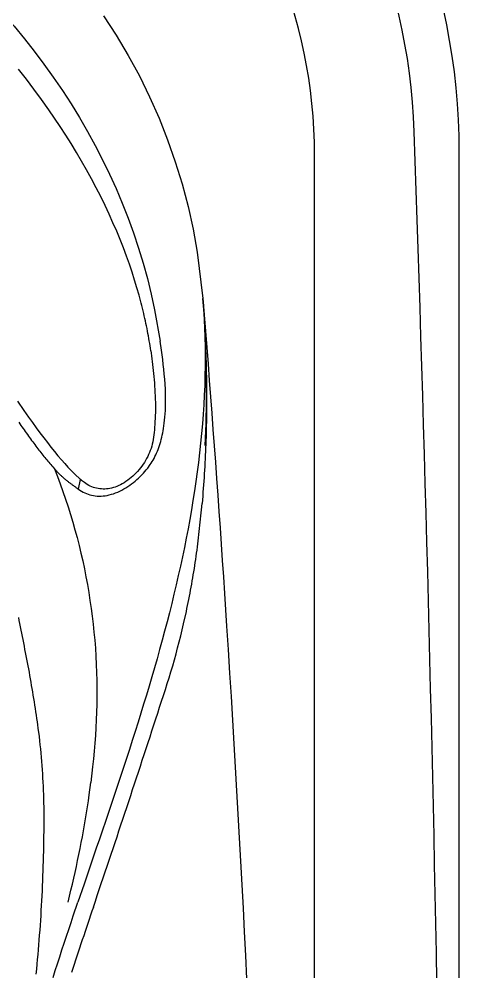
# Model space of a CAD drawing. Extents: x 832 to 912, y 781 to 934.
# Drawn here: x 903.87 to 912.02, y 863.5 to 881.13 of the extents above; entities that cross this region are included whole.
import ezdxf

# ---------------------------------------------------------------- set-up
doc = ezdxf.new("R2010")
doc.units = 0
doc.header["$MEASUREMENT"] = 0
doc.layers.add('1', color=4, linetype='Continuous')
doc.layers.add('SPA', color=2, linetype='Continuous')

# ---------------------------------------------------------------- blocks, each defined once
blk = doc.blocks.new('2010SOVEREIGN')
at = {"layer": '1', "color": 3}
blk.add_line((76.984, 12.062), (76.984, 80.643), dxfattribs=at)
for centre, radius, start, end in [((67.638, 80.692), 11.2, 1.9775, 87.8366), ((67.597, 80.643), 9.387, 0, 90), ((-926.003, 46.385), 1005.433, 358.018772, 1.977457)]:
    blk.add_arc(centre, radius, start, end, dxfattribs=at)
at = {"layer": 'SPA', "color": 3, "linetype": 'Continuous'}
blk.add_line((72.613, 74.465), (72.652, 74.643), dxfattribs=at)
at = {"layer": 'SPA', "color": 4}
blk.add_lwpolyline([(12, 92.705), (67.658, 92.705, -0.414214), (79.658, 80.705), (79.658, 12, -0.414214), (67.658, 0), (12, 0, -0.414214), (0, 12), (0, 80.705, -0.414214)], format="xyb", close=True, dxfattribs=at)
at = {"layer": 'SPA', "color": 2, "linetype": 'Continuous'}
for points in [[(73.079, 83.225), (73.314, 82.863), (73.535, 82.492), (73.741, 82.113), (73.931, 81.726), (74.106, 81.331), (74.265, 80.931), (74.407, 80.524), (74.534, 80.112), (74.644, 79.695), (74.737, 79.274), (74.814, 78.85), (74.918, 77.992)], [(74.918, 77.992), (74.942, 77.689), (74.966, 77.387), (74.989, 77.084), (75.013, 76.781), (75.036, 76.478), (75.059, 76.175), (75.082, 75.872), (75.104, 75.569), (75.127, 75.266), (75.149, 74.962), (75.171, 74.659), (75.192, 74.356), (75.214, 74.053), (75.235, 73.75), (75.256, 73.447), (75.276, 73.144), (75.297, 72.84), (75.317, 72.537), (75.357, 71.931)], [(71.87, 70.04), (71.862, 70.101), (71.853, 70.162), (71.845, 70.223), (71.836, 70.284), (71.827, 70.345), (71.817, 70.407), (71.808, 70.468), (71.798, 70.529), (71.788, 70.59), (71.778, 70.651), (71.768, 70.712), (71.758, 70.773), (71.747, 70.834), (71.737, 70.895), (71.726, 70.955), (71.715, 71.016), (71.704, 71.077), (71.693, 71.138), (71.681, 71.198), (71.67, 71.259), (71.658, 71.319), (71.647, 71.379), (71.635, 71.44), (71.623, 71.5), (71.612, 71.56), (71.6, 71.62), (71.588, 71.68), (71.576, 71.739), (71.565, 71.798), (71.553, 71.858), (71.541, 71.917), (71.53, 71.976), (71.518, 72.034), (71.507, 72.092)], [(75.357, 71.931), (75.385, 71.496), (75.412, 71.061), (75.439, 70.626), (75.465, 70.191), (75.491, 69.755), (75.517, 69.32), (75.542, 68.885), (75.566, 68.45), (75.59, 68.015), (75.614, 67.58), (75.637, 67.144), (75.66, 66.709), (75.682, 66.274), (75.704, 65.838), (75.725, 65.403), (75.746, 64.967), (75.766, 64.532), (75.785, 64.097), (75.824, 63.226)], [(71.976, 68.504), (71.976, 68.581), (71.974, 68.658), (71.973, 68.735), (71.971, 68.812), (71.968, 68.889), (71.965, 68.966), (71.962, 69.043), (71.957, 69.12), (71.953, 69.197), (71.948, 69.273), (71.942, 69.35), (71.936, 69.427), (71.93, 69.504), (71.923, 69.58), (71.915, 69.657), (71.907, 69.734), (71.899, 69.81), (71.89, 69.887), (71.87, 70.04)], [(71.832, 65.493), (71.841, 65.583), (71.85, 65.673), (71.858, 65.762), (71.866, 65.852), (71.874, 65.942), (71.881, 66.032), (71.889, 66.122), (71.895, 66.213), (71.902, 66.303), (71.909, 66.394), (71.915, 66.484), (71.92, 66.575), (71.926, 66.666), (71.931, 66.758), (71.936, 66.849), (71.941, 66.94), (71.945, 67.032), (71.949, 67.124), (71.953, 67.216), (71.957, 67.307), (71.96, 67.399), (71.963, 67.491), (71.966, 67.583), (71.968, 67.676), (71.97, 67.768), (71.972, 67.86), (71.973, 67.952), (71.975, 68.044), (71.976, 68.136), (71.976, 68.228), (71.976, 68.32), (71.976, 68.504)]]:
    blk.add_lwpolyline(points, dxfattribs=at)
at = {"layer": 'SPA', "color": 3, "linetype": 'Continuous'}
for points in [[(71.228, 83.253), (71.422, 83.029), (71.612, 82.8), (71.796, 82.567), (71.974, 82.329), (72.147, 82.088), (72.315, 81.842), (72.476, 81.593), (72.631, 81.339), (72.781, 81.082), (72.923, 80.822), (73.059, 80.56), (73.188, 80.294), (73.31, 80.026), (73.425, 79.755), (73.533, 79.482), (73.633, 79.205), (73.726, 78.927), (73.812, 78.645), (73.891, 78.361), (73.961, 78.075), (74.024, 77.786), (74.127, 77.202)], [(73.953, 77.027), (73.946, 77.072), (73.939, 77.118), (73.932, 77.163), (73.925, 77.208), (73.917, 77.254), (73.909, 77.299), (73.901, 77.345), (73.892, 77.391), (73.883, 77.438), (73.874, 77.484), (73.864, 77.53), (73.854, 77.577), (73.844, 77.624), (73.833, 77.671), (73.822, 77.718), (73.811, 77.765), (73.8, 77.813), (73.788, 77.861), (73.775, 77.908), (73.763, 77.956), (73.75, 78.005), (73.737, 78.053), (73.697, 78.193), (73.653, 78.335), (73.607, 78.48), (73.557, 78.627), (73.503, 78.777), (73.446, 78.928), (73.385, 79.082), (73.321, 79.238), (73.253, 79.395), (73.181, 79.555), (73.105, 79.715), (73.026, 79.878), (72.942, 80.042), (72.855, 80.207), (72.764, 80.371), (72.671, 80.535), (72.576, 80.697), (72.477, 80.858), (72.377, 81.018), (72.275, 81.176), (72.17, 81.332), (72.064, 81.486), (71.928, 81.677), (71.79, 81.865), (71.649, 82.051), (71.504, 82.234)], [(71.483, 76.092), (71.603, 75.92), (71.689, 75.797), (71.76, 75.696), (71.831, 75.598), (71.901, 75.504), (71.97, 75.413), (72.038, 75.325), (72.105, 75.242), (72.17, 75.161), (72.234, 75.084), (72.297, 75.01), (72.359, 74.939), (72.419, 74.872), (72.479, 74.809), (72.538, 74.75), (72.652, 74.643)], [(74.918, 77.992), (74.931, 77.814), (74.941, 77.636), (74.95, 77.457), (74.955, 77.279), (74.959, 77.1), (74.96, 76.921), (74.959, 76.743), (74.956, 76.564), (74.951, 76.385), (74.943, 76.207), (74.934, 76.028), (74.922, 75.85), (74.908, 75.672), (74.893, 75.494), (74.875, 75.316), (74.856, 75.138), (74.835, 74.961), (74.812, 74.784), (74.788, 74.608), (74.762, 74.432), (74.734, 74.256), (74.705, 74.08), (74.674, 73.905), (74.642, 73.731), (74.609, 73.557), (74.574, 73.383), (74.538, 73.21), (74.501, 73.037), (74.462, 72.865), (74.422, 72.693), (74.382, 72.521), (74.34, 72.35), (74.297, 72.179), (74.253, 72.008), (74.208, 71.838), (74.162, 71.668), (74.116, 71.498), (74.068, 71.328), (74.02, 71.159), (73.971, 70.991), (73.921, 70.822), (73.871, 70.654), (73.82, 70.486), (73.768, 70.318), (73.716, 70.15), (73.663, 69.983), (73.61, 69.816), (73.556, 69.649), (73.502, 69.482), (73.448, 69.315), (73.393, 69.149), (73.337, 68.982), (73.282, 68.816), (73.226, 68.65), (73.17, 68.484), (73.114, 68.318), (73.057, 68.152), (73.001, 67.986), (72.944, 67.82), (72.887, 67.654), (72.831, 67.488), (72.774, 67.322), (72.717, 67.156), (72.604, 66.824)], [(74.918, 77.992), (74.922, 77.923), (74.927, 77.854), (74.931, 77.785), (74.935, 77.716), (74.939, 77.647), (74.943, 77.578), (74.947, 77.508), (74.95, 77.439), (74.954, 77.37), (74.957, 77.301), (74.96, 77.232), (74.963, 77.163), (74.966, 77.094), (74.968, 77.025), (74.971, 76.955), (74.973, 76.886), (74.975, 76.817), (74.977, 76.748), (74.979, 76.679), (74.98, 76.61), (74.982, 76.541), (74.983, 76.471), (74.984, 76.402), (74.984, 76.333), (74.985, 76.264), (74.985, 76.195), (74.985, 76.126), (74.985, 76.057), (74.985, 75.988), (74.984, 75.919), (74.984, 75.85), (74.983, 75.78), (74.982, 75.711), (74.98, 75.642), (74.979, 75.574), (74.977, 75.505), (74.975, 75.436), (74.973, 75.367), (74.97, 75.298), (74.968, 75.229), (74.965, 75.16), (74.962, 75.091), (74.959, 75.023), (74.955, 74.954), (74.951, 74.885), (74.948, 74.817), (74.943, 74.748), (74.939, 74.679), (74.934, 74.611), (74.93, 74.542), (74.925, 74.474), (74.919, 74.406), (74.914, 74.337), (74.902, 74.201)], [(74.96, 75.271), (74.966, 75.407), (74.972, 75.543), (74.977, 75.678), (74.981, 75.814), (74.984, 75.95), (74.986, 76.086), (74.987, 76.222), (74.987, 76.359), (74.986, 76.495), (74.984, 76.631), (74.981, 76.767), (74.978, 76.903), (74.973, 77.04), (74.968, 77.176), (74.962, 77.312), (74.955, 77.448), (74.947, 77.584), (74.938, 77.72), (74.918, 77.992)], [(73.942, 74.918), (73.961, 74.946), (73.98, 74.974), (73.997, 75.004), (74.014, 75.035), (74.03, 75.066), (74.046, 75.098), (74.061, 75.131), (74.075, 75.165), (74.089, 75.2), (74.102, 75.235), (74.114, 75.272), (74.126, 75.309), (74.137, 75.347), (74.147, 75.385), (74.157, 75.424), (74.166, 75.465), (74.174, 75.505), (74.182, 75.547), (74.189, 75.59), (74.196, 75.637), (74.203, 75.687), (74.209, 75.74), (74.214, 75.797), (74.219, 75.858), (74.223, 75.923), (74.225, 75.993), (74.226, 76.066), (74.226, 76.144), (74.225, 76.227), (74.222, 76.315), (74.217, 76.407), (74.21, 76.5), (74.203, 76.592), (74.194, 76.684), (74.184, 76.774), (74.173, 76.863), (74.162, 76.95), (74.151, 77.036), (74.127, 77.202)], [(73.953, 77.027), (73.959, 76.979), (73.966, 76.929), (73.973, 76.877), (73.979, 76.825), (73.986, 76.771), (73.992, 76.717), (73.998, 76.661), (74.004, 76.604), (74.009, 76.547), (74.014, 76.489), (74.019, 76.43), (74.023, 76.371), (74.027, 76.311), (74.03, 76.251), (74.033, 76.19), (74.035, 76.129), (74.037, 76.068), (74.037, 76.007), (74.038, 75.945), (74.037, 75.885), (74.035, 75.826), (74.033, 75.77), (74.03, 75.715), (74.027, 75.663), (74.023, 75.612), (74.019, 75.563), (74.014, 75.516), (74.008, 75.47), (73.997, 75.385)], [(71.508, 75.705), (71.529, 75.674), (71.548, 75.645), (71.568, 75.617), (71.587, 75.588), (71.607, 75.56), (71.627, 75.532), (71.647, 75.504), (71.667, 75.476), (71.687, 75.448), (71.707, 75.421), (71.726, 75.394), (71.746, 75.367), (71.766, 75.34), (71.785, 75.314), (71.805, 75.288), (71.824, 75.263), (71.843, 75.238), (71.862, 75.213), (71.88, 75.189), (71.899, 75.165), (71.918, 75.141), (71.936, 75.118), (71.955, 75.095), (71.973, 75.072), (71.992, 75.049), (72.01, 75.027), (72.028, 75.005), (72.047, 74.983), (72.065, 74.962), (72.083, 74.941), (72.1, 74.92), (72.118, 74.899), (72.136, 74.879), (72.171, 74.839)], [(73.997, 75.385), (73.989, 75.342), (73.98, 75.3), (73.969, 75.259), (73.957, 75.219), (73.944, 75.18), (73.929, 75.142), (73.913, 75.105), (73.895, 75.068), (73.876, 75.031), (73.856, 74.995), (73.834, 74.96), (73.811, 74.925), (73.787, 74.891), (73.762, 74.858), (73.736, 74.826), (73.709, 74.794), (73.68, 74.764), (73.651, 74.734), (73.621, 74.706), (73.59, 74.679), (73.559, 74.653), (73.526, 74.629), (73.493, 74.605), (73.459, 74.584), (73.425, 74.564), (73.392, 74.546), (73.359, 74.53), (73.325, 74.516), (73.293, 74.504), (73.26, 74.493), (73.228, 74.484), (73.196, 74.477), (73.164, 74.472), (73.132, 74.469), (73.101, 74.467), (73.07, 74.466), (73.039, 74.468), (73.009, 74.471), (72.979, 74.475), (72.949, 74.481), (72.919, 74.489), (72.89, 74.498), (72.861, 74.509), (72.833, 74.522), (72.805, 74.535), (72.777, 74.551), (72.75, 74.567), (72.723, 74.586), (72.671, 74.627)], [(72.171, 74.839), (72.182, 74.827), (72.193, 74.814), (72.204, 74.802), (72.215, 74.791), (72.226, 74.779), (72.237, 74.768), (72.248, 74.757), (72.259, 74.746), (72.27, 74.736), (72.28, 74.725), (72.291, 74.715), (72.302, 74.705), (72.312, 74.696), (72.323, 74.686), (72.334, 74.677), (72.345, 74.667), (72.355, 74.658), (72.366, 74.649), (72.377, 74.64), (72.388, 74.631), (72.399, 74.623), (72.41, 74.614), (72.421, 74.605), (72.432, 74.597), (72.443, 74.588), (72.454, 74.58), (72.466, 74.571), (72.477, 74.563), (72.488, 74.555), (72.499, 74.547), (72.511, 74.538), (72.522, 74.53), (72.533, 74.522), (72.544, 74.514), (72.556, 74.506), (72.567, 74.498), (72.579, 74.489), (72.59, 74.481), (72.613, 74.465)], [(72.171, 74.839), (72.225, 74.7), (72.277, 74.561), (72.327, 74.421), (72.375, 74.28), (72.421, 74.139), (72.466, 73.997), (72.508, 73.855), (72.549, 73.712), (72.587, 73.569), (72.624, 73.425), (72.659, 73.28), (72.692, 73.136), (72.723, 72.99), (72.752, 72.845), (72.779, 72.699), (72.804, 72.553), (72.827, 72.406), (72.849, 72.259), (72.868, 72.112), (72.886, 71.964), (72.901, 71.816), (72.915, 71.668), (72.926, 71.52), (72.936, 71.372), (72.944, 71.223), (72.95, 71.074), (72.954, 70.925), (72.956, 70.777), (72.956, 70.629), (72.954, 70.483), (72.95, 70.338), (72.944, 70.194), (72.937, 70.05), (72.928, 69.906), (72.917, 69.762), (72.904, 69.617), (72.889, 69.472), (72.873, 69.326), (72.84, 69.034)], [(72.613, 74.465), (72.641, 74.445), (72.67, 74.427), (72.699, 74.411), (72.729, 74.396), (72.76, 74.382), (72.792, 74.371), (72.824, 74.36), (72.857, 74.352), (72.891, 74.345), (72.925, 74.34), (72.96, 74.337), (72.996, 74.336), (73.033, 74.336), (73.071, 74.339), (73.109, 74.344), (73.147, 74.35), (73.185, 74.358), (73.224, 74.369), (73.263, 74.381), (73.302, 74.395), (73.341, 74.411), (73.38, 74.429), (73.418, 74.448), (73.455, 74.468), (73.492, 74.49), (73.528, 74.513), (73.563, 74.537), (73.598, 74.562), (73.632, 74.588), (73.665, 74.615), (73.697, 74.643), (73.728, 74.671), (73.759, 74.701), (73.788, 74.73), (73.817, 74.761), (73.844, 74.792), (73.87, 74.823), (73.895, 74.854), (73.942, 74.918)], [(72.671, 74.627), (72.671, 74.627), (72.67, 74.628), (72.67, 74.628), (72.669, 74.629), (72.669, 74.629), (72.668, 74.629), (72.667, 74.63), (72.667, 74.63), (72.666, 74.631), (72.666, 74.631), (72.665, 74.632), (72.665, 74.632), (72.664, 74.633), (72.664, 74.633), (72.663, 74.634), (72.662, 74.634), (72.662, 74.635), (72.661, 74.635), (72.661, 74.636), (72.66, 74.636), (72.66, 74.637), (72.659, 74.637), (72.659, 74.637), (72.658, 74.638), (72.658, 74.638), (72.658, 74.639), (72.657, 74.639), (72.657, 74.639), (72.656, 74.639), (72.656, 74.64), (72.656, 74.64), (72.655, 74.641), (72.654, 74.642), (72.652, 74.643)], [(74.611, 72.199), (74.623, 72.256), (74.635, 72.312), (74.647, 72.369), (74.658, 72.425), (74.669, 72.482), (74.68, 72.539), (74.69, 72.595), (74.701, 72.652), (74.711, 72.709), (74.721, 72.766), (74.731, 72.823), (74.74, 72.88), (74.75, 72.937), (74.759, 72.994), (74.768, 73.051), (74.776, 73.108), (74.785, 73.165), (74.793, 73.223), (74.801, 73.28), (74.809, 73.337), (74.816, 73.395), (74.823, 73.452), (74.831, 73.509), (74.837, 73.567), (74.844, 73.624), (74.851, 73.682), (74.857, 73.739), (74.863, 73.797), (74.869, 73.854), (74.875, 73.912), (74.881, 73.97), (74.886, 74.027), (74.892, 74.085), (74.902, 74.201)], [(72.889, 66.731), (72.926, 66.84), (72.962, 66.948), (72.999, 67.057), (73.036, 67.165), (73.072, 67.274), (73.109, 67.382), (73.146, 67.491), (73.182, 67.599), (73.219, 67.708), (73.255, 67.816), (73.291, 67.925), (73.328, 68.034), (73.364, 68.142), (73.4, 68.251), (73.436, 68.36), (73.473, 68.469), (73.509, 68.577), (73.545, 68.686), (73.581, 68.795), (73.617, 68.904), (73.653, 69.013), (73.689, 69.122), (73.725, 69.23), (73.76, 69.339), (73.796, 69.448), (73.832, 69.557), (73.868, 69.666), (73.903, 69.775), (73.939, 69.884), (73.974, 69.993), (74.01, 70.102), (74.045, 70.212), (74.081, 70.321), (74.116, 70.43), (74.152, 70.539), (74.187, 70.648), (74.222, 70.757), (74.257, 70.867), (74.292, 70.976), (74.325, 71.086), (74.358, 71.196), (74.389, 71.306), (74.42, 71.417), (74.45, 71.528), (74.479, 71.639), (74.507, 71.751), (74.535, 71.863), (74.561, 71.975), (74.611, 72.199)], [(72.423, 66.824), (72.449, 66.934), (72.475, 67.044), (72.501, 67.154), (72.526, 67.264), (72.551, 67.374), (72.575, 67.484), (72.598, 67.594), (72.621, 67.704), (72.644, 67.814), (72.666, 67.924), (72.687, 68.034), (72.707, 68.145), (72.727, 68.255), (72.746, 68.366), (72.764, 68.477), (72.781, 68.588), (72.797, 68.699), (72.812, 68.81), (72.84, 69.034)], [(72.145, 65.429), (72.184, 65.557), (72.225, 65.684), (72.266, 65.811), (72.307, 65.938), (72.349, 66.065), (72.391, 66.192), (72.433, 66.319), (72.476, 66.445), (72.518, 66.571), (72.604, 66.824)], [(72.889, 66.731), (72.863, 66.656), (72.837, 66.58), (72.812, 66.504), (72.786, 66.429), (72.761, 66.353), (72.735, 66.277), (72.71, 66.202), (72.684, 66.126), (72.659, 66.05), (72.634, 65.974), (72.609, 65.898), (72.584, 65.822), (72.559, 65.746), (72.535, 65.67), (72.51, 65.594), (72.486, 65.518)]]:
    blk.add_lwpolyline(points, dxfattribs=at)

msp = doc.modelspace()

# ---------------------------------------------------------------- block references
at = {"layer": '1'}
msp.add_blockref('2010SOVEREIGN', (832.36, 797.97), dxfattribs=at)

doc.saveas('drawing.dxf')
